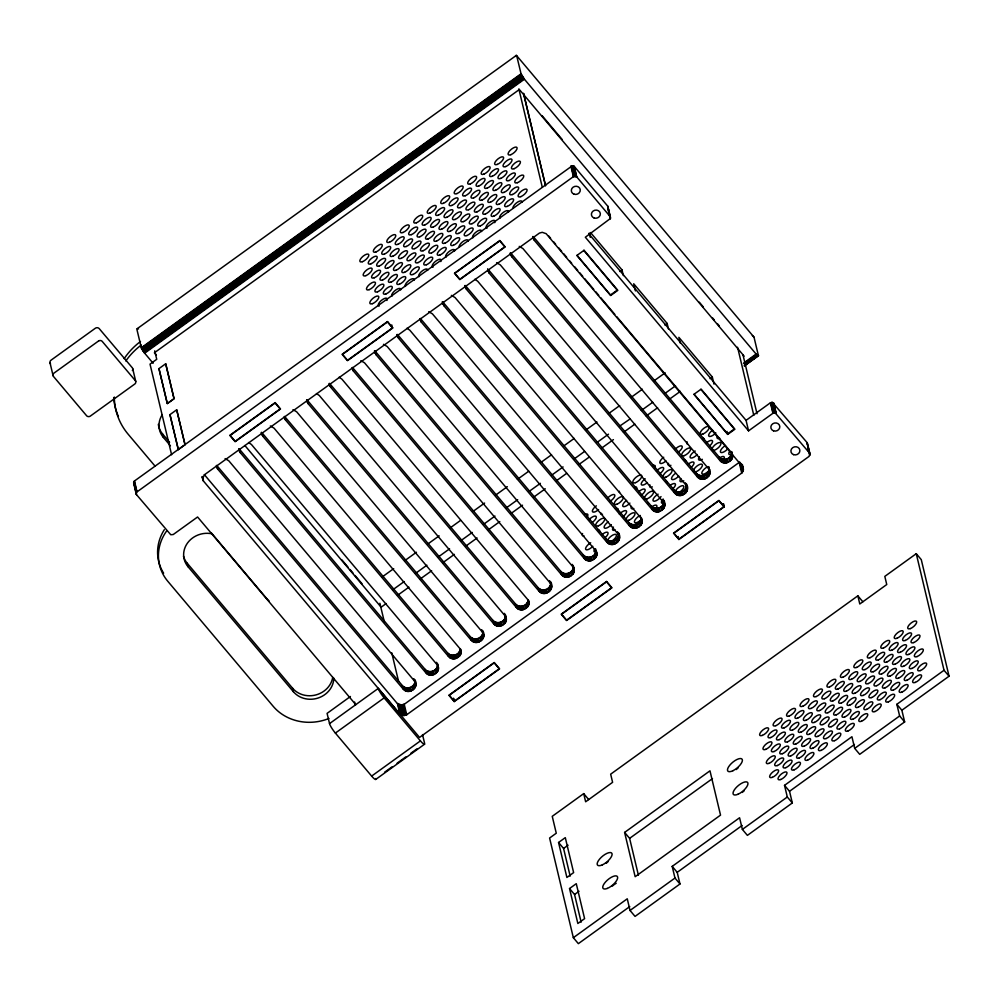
<?xml version="1.0" encoding="UTF-8"?>
<svg xmlns="http://www.w3.org/2000/svg" width="999" height="999" viewBox="0 0 999 999"><rect width="100%" height="100%" fill="white"/><g stroke="black" fill="none" stroke-linecap="round" stroke-linejoin="round"><path stroke-width="1.5" d="M516.658 55.632L521.053 73.801L524.413 79.221L756.118 354.071L758.441 355.794L754.02 337.187L516.408 55.345L137.188 328.708M134.166 484.403L133.641 482.517L134.74 480.794L572.302 165.772L574.512 166.708L607.654 206.069L610.401 218.494L585.339 237.238L748.563 430.844L772.914 413.311L775.386 413.087L809.677 453.221L809.178 456.318L419.555 737.424L378.271 688.411L329.533 723.626A8.442 1.486 54.2 0 0 335.377 733.079L371.64 776.086A8.442 1.486 54.2 0 0 375.836 778.533M217.57 468.893L216.733 465.397L402.372 685.601C406.556 690.921 416.658 686.4 414.785 679.695C419.955 687.137 408.866 695.716 403.209 689.098L217.57 468.893L216.234 465.871M248.589 442.532L251.423 444.468L437.062 664.66C442.569 671.328 430.769 679.195 425.836 672.764L240.197 452.572L239.36 449.075L425 669.268C428.983 674.263 438.424 670.629 437.574 664.185M262.824 436.251L261.988 432.754L447.627 652.946C451.411 657.629 460.177 654.757 460.239 648.701C464.485 655.856 453.259 662.474 448.464 656.443L262.824 436.251L261.438 432.392M285.452 419.917L284.615 416.421L470.254 636.625C474.438 641.945 484.54 637.424 482.654 630.719C487.837 638.174 476.748 646.74 471.091 640.122L285.452 419.917L284.116 416.895M316.471 393.556L319.305 395.492L504.945 615.696C510.452 622.365 498.651 630.232 493.718 623.801L308.079 403.596L307.242 400.099L492.882 620.304C496.853 625.299 506.306 621.653 505.457 615.222M330.706 387.275L329.87 383.778L515.509 603.97C519.293 608.666 528.059 605.781 528.121 599.725C532.367 606.88 521.141 613.498 516.346 607.467L330.706 387.275L329.32 383.416M353.334 370.954L352.497 367.457L538.136 587.649C542.32 592.969 552.41 588.461 550.536 581.755C555.719 589.198 544.63 597.764 538.973 591.146L353.334 370.954L351.985 367.932M383.479 344.343L387.187 346.516L572.827 566.72C578.334 573.389 566.52 581.256 561.588 574.825L375.961 354.62L375.124 351.124L560.764 571.328C564.735 576.323 574.175 572.677 573.326 566.246M610.401 218.494L610.152 216.558L576.773 176.96L573.401 176.648L136.351 492.357L136.476 494.617L170.754 534.74L173.227 534.527L197.577 516.995L355.794 704.67M398.576 338.299L397.752 334.802L583.391 555.007C587.162 559.69 595.941 556.805 596.003 550.749C600.249 557.917 589.023 564.522 584.215 558.503L398.576 338.299L397.202 334.44M421.203 321.978L420.379 318.481L606.018 538.673C610.202 544.005 620.292 539.485 618.418 532.779C623.601 540.222 612.499 548.801 606.843 542.17L421.203 321.978L419.867 318.956M443.831 305.657L443.007 302.16L628.646 522.352C632.417 527.035 641.196 524.163 641.258 518.106C645.504 525.262 634.278 531.88 629.47 525.849L443.831 305.657L442.457 301.798M663.836 500.949L663.673 500.137C668.693 507.517 657.854 516.183 652.097 509.527L466.458 289.323L465.634 285.826L651.273 506.031C655.044 510.714 663.823 507.842 663.885 501.785M489.085 273.002L488.261 269.505L673.888 489.71C678.071 495.029 688.174 490.509 686.301 483.803C691.595 491.346 680.307 499.775 674.725 493.206L489.085 273.002L487.699 269.143M519.243 246.391L522.952 248.576L708.591 468.768C714.085 475.437 702.285 483.304 697.352 476.873L511.713 256.681L510.889 253.184L696.515 473.376C700.299 478.071 709.078 475.187 709.14 469.13M616.82 316.758L731.218 452.447C736.713 459.115 724.912 466.983 719.979 460.551L534.34 240.359L533.503 236.863L719.143 457.055C723.126 462.05 732.567 458.404 731.718 451.973M743.368 470.054L742.719 466.845L546.178 233.704L542.245 232.317L539.435 233.079L204.408 474.787L202.71 478.459L203.421 480.994L399.962 714.135L403.908 715.521L406.718 714.76L741.733 473.051L743.368 470.054L742.307 465.559M807.304 444.98L806.98 442.457L772.539 402.497L770.104 403.009L746.066 420.354L748.563 430.844M515.422 56.419L516.121 55.382M758.441 355.794L744.43 365.859M204.333 474.612L396.99 703.146L401.398 705.032L404.832 703.87L739.722 462.038M153.122 363.261L144.206 352.635L141.296 347.777L521.053 73.801M141.458 348.176L521.216 74.201M141.658 348.626L521.416 74.663M141.92 349.138L521.678 75.162M142.22 349.675L521.99 75.699M142.57 350.249L522.327 76.274M142.944 350.836L522.702 76.873M143.344 351.436L523.114 77.472M143.769 352.035L523.538 78.072M144.206 352.635L523.976 78.659M144.655 353.196L524.413 79.221M183.903 445.566L178.322 449.6L169.955 414.647L176.686 409.79L185.052 444.73M392.457 327.897L347.527 360.314L342.507 354.358L387.45 321.94L392.457 327.897L391.745 324.9M619.755 271.503L622.002 269.88L590.521 232.542M664.909 325.062L667.157 323.451L633.716 283.766L635.401 290.896M382.342 576.835L393.706 568.643M405.07 560.439L416.433 552.247M427.797 544.043L439.16 535.851M450.524 527.647L460.614 520.367M473.239 511.263L484.602 503.059M495.966 494.867L507.33 486.663M517.432 479.383L528.796 471.178M541.421 462.075L551.523 454.795M564.148 445.679L574.25 438.399M585.601 430.194L596.965 422.003M608.329 413.798L619.692 405.606M631.056 397.415L642.419 389.21M653.783 381.019L665.147 372.814M392.807 589.772L404.17 581.58M415.522 573.389L426.873 565.209M438.224 557.017L449.575 548.826M460.926 540.634L472.277 532.442M483.628 524.263L494.98 516.071M506.331 507.879L517.682 499.687M529.033 491.496L540.384 483.316M551.748 475.124L563.099 466.933M574.45 458.741L584.54 451.461M597.152 442.357L608.503 434.178M619.855 425.986L630.144 418.943M641.333 410.489L652.734 402.272M665.384 393.131L675.511 385.826M386.201 603.546L381.143 607.192L244.88 445.529M397.552 595.354L408.916 587.15M420.279 578.958L431.643 570.766M443.007 562.562L454.37 554.37M465.721 546.178L477.085 537.974M488.449 529.782L499.812 521.59M511.176 513.386L522.527 505.194M533.891 496.99L545.254 488.798M556.618 480.606L566.72 473.314M579.333 464.21L589.435 456.93M602.06 447.814L613.423 439.622M623.526 432.342L634.877 424.138M646.241 415.946L657.604 407.754M668.968 399.55L680.331 391.358M710.064 378.633L712.312 377.01L678.87 337.337L680.219 343.032M743.506 363.174L756.118 354.071M745.179 362.712L756.53 354.52M744.305 364.011L756.93 354.907M744.667 364.348L757.292 355.244M744.992 364.61L757.604 355.507M745.279 364.797L757.891 355.694M744.243 365.821L758.516 355.482M350.424 696.503L327.085 713.373L329.533 723.626M727.722 434.403L734.914 429.22L701.123 389.148L693.943 394.33L727.722 434.403L727.01 431.406M335.377 733.079L384.153 697.889L420.417 740.896A8.442 1.486 54.2 0 0 424.6 743.343L422.515 734.602M454.283 701.223L499.213 668.806L494.205 662.861L449.275 695.279L454.283 701.223L453.571 698.226M723.875 506.718L678.945 539.135L673.925 533.191L718.868 500.774L723.875 506.718L723.164 503.721M454.233 701.585L499.612 668.843L494.255 662.499L448.876 695.242L454.233 701.585L453.509 698.588M724.275 506.755L718.918 500.412L673.538 533.154L678.895 539.497L724.275 506.755L723.563 503.758M371.64 776.086L420.417 740.896M384.59 772.227L392.083 766.807M397.09 763.199L405.844 756.88M410.839 753.271L417.095 748.763M375.761 779.42L424.538 744.23M588.711 799.575L583.703 793.618L552.247 816.32L556.268 833.216L549.6 838.036L573.339 937.699L578.359 943.655L629.77 906.568M862.861 601.785L857.854 595.829L610.664 774.175L612.599 782.329L585.639 801.785L583.703 793.618M573.339 937.699L627.26 898.8L630.032 910.464L635.052 916.408L679.982 883.99L674.974 878.046L672.19 866.383L739.585 817.756L742.369 829.42L747.389 835.376L792.319 802.959L787.299 797.002L784.527 785.351L851.922 736.725L854.694 748.376L859.714 754.332L904.644 721.915L901.872 710.252L949.05 676.211L921.278 559.64L916.258 553.696L884.814 576.386L886.75 584.54L859.789 603.995L857.854 595.829M558.553 842.494L565.297 837.637L573.626 872.602L566.895 877.472L558.553 842.494L563.573 848.451L570.167 876.135M563.573 848.451L568.069 845.204M624.612 832.417L709.977 770.816L720.529 815.122L635.164 876.71L624.612 832.417L629.62 838.361L638.423 875.274M629.62 838.361L712.487 778.583M569.53 888.548L576.273 883.678L584.602 918.655L577.859 923.513L569.53 888.548L574.55 894.492L581.143 922.177M574.55 894.492L579.033 891.258M904.644 721.915L899.637 715.958L896.852 704.307L944.03 670.267L916.258 553.696M679.982 883.99L677.21 872.339L742.107 825.511M792.319 802.959L789.535 791.295L854.445 744.467M630.032 910.464L674.974 878.046M742.369 829.42L787.299 797.002M854.694 748.376L899.637 715.958M496.615 262.712L500.324 264.897L685.963 485.102L687.349 488.948M451.361 295.367L455.069 297.552L640.709 517.744L642.095 521.603M428.733 311.688L432.442 313.873L618.081 534.065L619.417 537.087M360.851 360.664L364.56 362.849L550.199 583.041L551.535 586.063M292.982 409.64L296.678 411.813L482.317 632.017L483.653 635.039M270.354 425.961L274.051 428.146L459.69 648.339L461.076 652.197M225.1 458.603L228.796 460.789L414.435 680.993L415.784 684.015M474.85 279.283L477.697 281.219L664.51 503.633M406.968 328.259L409.815 330.194L595.454 550.399L596.84 554.245M339.098 377.235L341.933 379.17L527.572 599.363L528.958 603.221M752.347 335.589L754.02 337.187M699.288 302.173L703.296 306.93M712.337 317.645L714.335 320.03M717.344 323.601L719.355 325.986M744.143 356.168L519.355 89.523L154.395 352.772L156.406 355.157M588.848 233.866L746.066 420.354M944.03 670.267L949.05 676.211M583.791 250.474L617.232 290.147L610.489 295.017L577.047 255.344M700.848 389.335L734.302 429.021L727.559 433.878L694.118 394.205M548.588 235.826L550.586 238.199M553.608 241.77L555.606 244.156M558.616 247.727L561.625 251.298M563.636 253.671L566.645 257.243M569.655 260.814L571.665 263.199M574.675 266.77L577.684 270.342M579.695 272.715L582.704 276.286M584.715 278.671L593.743 289.385M595.754 291.758L598.763 295.329M600.761 297.714L614.81 314.373M896.852 704.307L901.872 710.252M784.527 785.351L789.535 791.295M672.19 866.383L677.21 872.339M341.97 559.964L347.989 567.107M350 569.492L353.009 573.051M355.02 575.436L362.038 583.766M158.317 424.325A22.515 20.367 -13.4 0 0 162.587 433.991L169.593 442.295M162.587 433.991L163.424 437.487L170.429 445.791M155.182 466.283L128.159 434.228A70.367 63.661 -13.4 0 1 114.311 397.053M211.239 532.767L265.284 596.89A70.367 63.674 -13.4 0 0 269.143 601.048M183.479 556.193A22.515 20.367 -13.4 0 0 187.225 563.249L292.595 688.236L293.419 691.733A22.515 20.367 -13.4 0 0 318.294 697.964A22.515 20.367 -13.4 0 0 333.803 678.134M187.225 563.249L188.062 566.745L293.419 691.733M542.107 115.684L562.175 139.485M532.954 236.501L534.34 240.359M510.377 253.659L511.713 256.681M465.072 285.477L466.458 289.323M374.575 350.774L375.961 354.62M306.693 399.737L308.079 403.596M239.31 451.148L238.749 448.813L240.197 452.572M708.928 467.482L708.641 466.695L709.977 472.627M378.271 688.411L378.446 688.948A8.442 1.486 54.2 0 0 384.153 697.889M141.296 347.777L137.088 330.182A14.073 2.485 54.2 0 1 138.549 328.971M807.329 443.019L810.014 454.158M807.167 442.732L810.002 454.82M807.779 446.166L809.927 455.157M807.654 446.478L809.09 452.485M807.841 448.289L808.915 452.784M773.788 403.134L776.285 413.623M773.513 402.922L776.023 413.411M773.214 402.734L775.711 413.236M772.889 402.597L775.386 413.087M772.539 402.497L775.049 412.999M772.19 402.447L774.687 412.937M771.827 402.435L774.325 412.924M771.453 402.472L773.95 412.962M771.091 402.547L773.601 413.037M770.741 402.659L773.251 413.149M770.416 402.822L772.914 413.311M742.956 354.707L757.017 413.748M737.574 347.24L753.808 415.372M742.319 464.435L743.431 469.38M741.795 464.722L743.219 470.716M741.196 463.861L742.981 471.353M740.496 462.974L742.644 471.965M740.084 463.536L742.22 472.539M739.235 462.562L741.733 473.051M731.555 451.536L732.554 455.469M731.768 452.809L732.604 456.306M731.693 453.646L732.529 457.142M731.505 454.47L732.329 457.967M731.193 455.269L732.03 458.766M712.312 377.01L714.01 384.128M730.781 456.031L731.605 459.528M730.257 456.743L731.093 460.239M728.945 457.967L729.782 461.463M727.347 458.841L728.184 462.337M726.473 459.14L727.309 462.637M725.574 459.328L726.41 462.824M724.662 459.403L725.499 462.899M723.751 459.378L724.587 462.874M722.851 459.24L723.688 462.737M721.99 458.991L722.826 462.487M721.178 458.641L722.002 462.137M720.416 458.204L721.253 461.7M719.143 457.055L719.979 460.551M709.065 469.967L709.902 473.464M708.878 470.791L709.702 474.288M708.566 471.603L709.402 475.099M708.154 472.365L708.978 475.861M707.629 473.064L708.466 476.573M706.318 474.288L707.155 477.784M704.72 475.162L705.556 478.658M703.845 475.462L704.682 478.958M667.157 323.451L668.518 329.146M702.946 475.649L703.783 479.145M702.035 475.724L702.871 479.233M701.123 475.699L701.96 479.195M700.224 475.561L701.061 479.058M699.362 475.312L700.199 478.808M698.551 474.975L699.387 478.471M697.789 474.525L698.626 478.022M696.515 473.376L697.352 476.873M686.438 486.288L687.275 489.797M685.401 482.767L685.963 485.102M686.251 487.125L687.075 490.621M685.938 487.924L686.775 491.421M685.526 488.686L686.35 492.182M685.002 489.398L685.838 492.894M683.691 490.609L684.527 494.105M682.092 491.496L682.929 494.992M681.218 491.783L682.055 495.279M680.319 491.97L681.156 495.467M679.407 492.057L680.244 495.554M678.496 492.02L679.332 495.516M677.597 491.883L678.433 495.379M676.735 491.645L677.572 495.142M675.923 491.296L676.76 494.792M607.817 206.356L610.489 217.495M607.654 206.069L610.476 218.157M675.162 490.846L675.998 494.343M607.779 208.316L610.277 218.818M622.002 269.88L623.364 275.587M673.888 489.71L674.725 493.206M678.171 536.5L678.895 539.497M663.673 500.511L664.722 505.282M663.811 502.622L664.647 506.118M663.623 503.446L664.447 506.943M663.311 504.245L664.148 507.742M662.899 505.007L663.723 508.503M662.374 505.719L663.211 509.215M661.063 506.93L661.9 510.439M659.465 507.817L660.302 511.313M658.603 508.104L659.427 511.6M657.692 508.304L658.528 511.8M656.78 508.379L657.617 511.875M655.868 508.354L656.705 511.85M574.275 166.471L576.773 176.96M574 166.259L576.498 176.748M573.701 166.071L576.198 176.573M573.376 165.934L575.874 176.423M654.969 508.216L655.806 511.713M589.235 233.054L590.247 237.337M573.026 165.834L575.524 176.336M572.664 165.784L575.162 176.274M654.108 507.967L654.944 511.463M572.302 165.772L574.8 176.261M571.94 165.809L574.437 176.299M653.296 507.617L654.133 511.113M571.578 165.884L574.075 176.373M652.547 507.18L653.371 510.676M571.228 165.996L573.726 176.486M570.891 166.159L573.401 176.648M651.273 506.031L652.097 509.527M641.321 517.619L641.882 519.955M640.147 515.409L640.709 517.744M641.183 518.943L642.02 522.44M640.996 519.767L641.833 523.264M640.684 520.566L641.52 524.063M640.272 521.328L641.108 524.825M639.747 522.04L640.584 525.536M638.436 523.264L639.273 526.76M636.838 524.138L637.674 527.634M635.976 524.438L636.8 527.934M635.064 524.625L635.901 528.121M634.153 524.7L634.989 528.196M633.241 524.675L634.078 528.171M632.342 524.537L633.179 528.034M631.48 524.288L632.317 527.784M630.669 523.938L631.505 527.435M629.919 523.501L630.744 526.997M628.646 522.352L629.47 525.849M518.843 88.886L542.295 187.288M618.418 533.166L619.467 537.924M618.556 535.264L619.392 538.761M617.519 531.743L618.081 534.065M618.369 536.088L619.205 539.585M618.056 536.9L618.893 540.397M617.644 537.662L618.481 541.158M617.12 538.361L617.956 541.87M615.809 539.585L616.645 543.081M614.21 540.459L615.047 543.956M613.349 540.759L614.173 544.255M612.449 540.946L613.274 544.443M611.525 541.021L612.362 544.517M610.614 540.996L611.45 544.492M609.715 540.859L610.551 544.355M608.853 540.609L609.69 544.105M608.041 540.272L608.878 543.768M607.292 539.822L608.116 543.319M606.018 538.673L606.843 542.17M532.892 236.601L533.454 238.936M596.241 551.086L596.79 553.421M595.928 551.585L596.765 555.082M595.741 552.422L596.578 555.919M595.429 553.221L596.266 556.718M595.017 553.983L595.854 557.479M594.492 554.695L595.329 558.191M593.181 555.906L594.018 559.403M591.583 556.793L592.419 560.289M590.721 557.08L591.545 560.576M589.822 557.267L590.646 560.764M588.898 557.355L589.735 560.851M587.986 557.317L588.823 560.814M587.087 557.18L587.924 560.676M586.226 556.942L587.062 560.439M585.414 556.593L586.251 560.089M584.665 556.143L585.489 559.64M583.391 555.007L584.215 558.503M510.264 252.922L510.826 255.257M573.164 565.434L574.163 569.742M573.164 565.809L574.213 570.579M573.301 567.919L574.138 571.416M572.277 564.385L572.827 566.72M573.114 568.743L573.95 572.24M572.802 569.542L573.638 573.039M572.39 570.304L573.226 573.801M571.865 571.016L572.702 574.512M570.554 572.227L571.391 575.736M568.968 573.114L569.792 576.61M568.094 573.401L568.918 576.898M567.195 573.601L568.019 577.097M566.271 573.676L567.107 577.172M565.359 573.651L566.196 577.147M564.472 573.513L565.297 577.01M563.598 573.264L564.435 576.76M562.787 572.914L563.623 576.411M562.037 572.477L562.862 575.973M560.764 571.328L561.588 574.825M487.637 269.255L488.199 271.578M550.749 583.404L551.585 586.9M550.674 584.24L551.51 587.737M549.65 580.706L550.199 583.041M550.486 585.064L551.323 588.561M550.174 585.864L551.011 589.36M549.762 586.625L550.599 590.122M549.238 587.337L550.074 590.834M547.927 588.561L548.763 592.057M546.341 589.435L547.165 592.931M545.466 589.735L546.303 593.231M544.567 589.922L545.392 593.418M543.643 589.997L544.48 593.493M542.732 589.972L543.568 593.468M541.845 589.835L542.669 593.331M540.971 589.585L541.808 593.081M540.159 589.235L540.996 592.732M539.41 588.798L540.247 592.295M538.136 587.649L538.973 591.146M465.022 285.577L465.571 287.912M528.359 600.062L528.908 602.385M528.046 600.561L528.883 604.058M527.859 601.386L528.696 604.882M527.547 602.197L528.384 605.694M527.135 602.959L527.971 606.455M526.61 603.658L527.447 607.155M525.299 604.882L526.136 608.379M523.713 605.756L524.537 609.253M522.839 606.056L523.676 609.552M521.94 606.243L522.764 609.74M521.016 606.318L521.853 609.815M520.104 606.293L520.941 609.79M519.218 606.156L520.042 609.652M518.356 605.906L519.18 609.402M517.532 605.569L518.369 609.065M516.783 605.119L517.619 608.616M515.509 603.97L516.346 607.467M442.395 301.898L442.944 304.233M505.282 614.397L506.281 618.718M505.494 616.046L506.331 619.542M505.419 616.883L506.256 620.379M504.395 613.361L504.945 615.696M505.232 617.719L506.068 621.216M504.932 618.518L505.756 622.015M504.507 619.28L505.344 622.777M503.996 619.992L504.82 623.488M502.684 621.203L503.508 624.7M501.086 622.09L501.91 625.586M500.212 622.377L501.048 625.874M499.313 622.564L500.137 626.061M498.401 622.652L499.225 626.148M497.477 622.614L498.314 626.111M496.59 622.477L497.415 625.973M495.729 622.24L496.553 625.736M494.905 621.89L495.741 625.386M494.155 621.44L494.992 624.937M492.882 620.304L493.718 623.801M482.867 632.379L483.703 635.876M482.804 633.216L483.628 636.713M481.768 629.682L482.317 632.017M482.604 634.04L483.441 637.537M482.305 634.84L483.129 638.336M481.88 635.601L482.717 639.098M481.368 636.313L482.192 639.81M480.057 637.524L480.881 641.033M478.459 638.411L479.283 641.907M477.584 638.698L478.421 642.195M476.685 638.885L477.522 642.394M475.774 638.973L476.598 642.469M474.85 638.948L475.686 642.444M473.963 638.811L474.787 642.307M473.101 638.561L473.926 642.057M472.277 638.211L473.114 641.708M471.528 637.774L472.365 641.271M470.254 636.625L471.091 640.122M397.14 334.553L397.689 336.875M460.477 649.025L461.026 651.36M460.177 649.537L461.001 653.034M459.977 650.361L460.814 653.858M459.677 651.161L460.502 654.657M459.253 651.922L460.089 655.419M458.741 652.634L459.565 656.131M457.43 653.858L458.254 657.354M455.831 654.732L456.668 658.229M454.957 655.032L455.794 658.528M454.058 655.219L454.895 658.716M453.146 655.294L453.971 658.791M452.235 655.269L453.059 658.766M451.336 655.132L452.172 658.628M450.474 654.882L451.298 658.378M449.65 654.532L450.487 658.029M448.901 654.095L449.737 657.592M447.627 652.946L448.464 656.443M374.513 350.874L375.062 353.209M437.412 663.373L438.411 667.682M437.624 665.022L438.449 668.518M437.55 665.858L438.374 669.355M436.513 662.337L437.062 664.66M437.35 666.683L438.186 670.179M437.05 667.482L437.874 670.991M436.625 668.256L437.462 671.753M436.113 668.955L436.938 672.452M434.802 670.179L435.626 673.676M433.204 671.053L434.041 674.55M432.33 671.353L433.166 674.849M431.431 671.54L432.267 675.037M430.519 671.615L431.343 675.112M429.607 671.59L430.432 675.087M428.708 671.453L429.545 674.949M427.847 671.203L428.671 674.7M427.023 670.866L427.859 674.362M426.273 670.416L427.11 673.913M425 669.268L425.836 672.764M414.997 681.343L415.821 684.839M414.922 682.18L415.746 685.676M413.886 678.658L414.435 680.993M414.722 683.016L415.559 686.513M414.423 683.816L415.247 687.312M413.998 684.577L414.835 688.074M413.486 685.289L414.31 688.786M412.175 686.5L412.999 689.997M410.577 687.387L411.413 690.883M409.702 687.674L410.539 691.171M408.803 687.861L409.64 691.358M407.892 687.949L408.716 691.445M406.98 687.911L407.804 691.408M406.081 687.774L406.918 691.271M405.219 687.537L406.056 691.033M404.408 687.187L405.232 690.684M403.646 686.738L404.483 690.234M402.372 685.601L403.209 689.098M329.258 383.516L329.807 385.851M391.745 652.759L398.551 681.318M404.22 704.258L406.718 714.76M379.882 603.259L384.415 622.19M403.559 704.582L406.056 715.072M402.859 704.807L405.357 715.309M402.135 704.969L404.632 715.459M401.398 705.032L403.908 715.521M400.674 705.007L403.171 715.496M399.962 704.894L402.46 715.384M399.263 704.695L401.76 715.184M398.613 704.42L401.111 714.909M398.014 704.07L400.512 714.56M397.465 703.633L399.962 714.135M306.631 399.85L307.18 402.172M354.633 702.047L355.332 704.982M261.376 432.492L261.925 434.827M202.347 476.498L203.421 480.994M202.397 477.41L203.109 480.407M202.16 476.773L202.884 479.77M165.672 363.773L174.038 398.713L167.295 403.584L158.928 368.643L165.722 363.736L174.051 398.713L167.308 403.571L158.978 368.606M176.686 409.79L185.027 444.755M169.955 414.647L178.322 449.6M154.72 350.849L156.731 359.29L150.025 364.136L171.603 454.745M132.68 368.569L135.739 381.393M134.465 481.019L136.963 491.508M134.216 481.281L136.726 491.77M134.016 481.568L136.513 492.057M133.841 481.868L136.351 492.357M133.729 482.192L136.476 494.617M133.616 482.854L136.314 494.318M50.037 362.874L53.084 375.699M595.791 549.1L595.953 549.925M50.499 363.761A2.81 2.547 -13.4 0 1 51.074 360.152L95.305 328.271A2.822 2.547 -13.4 0 1 99.226 328.634L132.218 367.682A2.81 2.547 -13.4 0 1 132.368 370.517M328.971 718.468A47.852 43.294 -13.4 0 1 273.202 706.318L167.844 581.343A47.852 43.294 -13.4 0 1 166.833 530.706M188.062 566.745A22.515 20.367 -13.4 0 1 187.587 542.919A22.515 20.367 -13.4 0 1 212.15 533.841M332.729 677.322A22.515 20.367 -13.4 0 1 316.046 694.892A22.515 20.367 -13.4 0 1 292.595 688.236M163.624 573.201A47.852 43.294 -13.4 0 1 164.323 529.67M585.177 514.26A5.632 2.185 -40.1 0 1 586.975 517.257M589.085 519.63A5.632 2.185 -40.1 0 1 596.016 516.296A5.632 2.185 -40.1 0 1 592.37 522.365M598.588 509.59A5.632 2.185 -40.1 0 1 592.507 511.688A5.632 2.185 -40.1 0 1 596.328 505.844M602.509 514.248A5.632 2.185 -40.1 0 1 600.811 512.837M607.642 498.051A5.632 2.185 -40.1 0 1 614.747 494.93A5.632 2.185 -40.1 0 1 609.74 501.535M619.655 492.457A5.632 2.185 -40.1 0 1 619.368 491.246M635.039 486.913A5.632 2.185 -40.1 0 1 636.425 489.21M647.427 482.542A5.632 2.185 -40.1 0 1 641.346 484.652A5.632 2.185 -40.1 0 1 645.179 478.796M656.48 471.004A5.632 2.185 -40.1 0 1 663.411 467.669A5.632 2.185 -40.1 0 1 659.765 473.738M652.572 465.634A5.632 2.185 -40.1 0 1 654.969 467.632M665.983 460.964A5.632 2.185 -40.1 0 1 659.902 463.061A5.632 2.185 -40.1 0 1 663.736 457.217M670.928 465.322A5.632 2.185 -40.1 0 1 668.518 463.324M675.037 449.425A5.632 2.185 -40.1 0 1 681.967 446.091A5.632 2.185 -40.1 0 1 678.321 452.16M702.434 438.286A5.632 2.185 -40.1 0 1 704.133 439.697M687.637 444.068A5.632 2.185 -40.1 0 1 687.075 441.745M715.858 432.904A5.632 2.185 -40.1 0 1 708.94 436.238A5.632 2.185 -40.1 0 1 712.574 430.169M719.767 438.274A5.632 2.185 -40.1 0 1 717.369 436.276M712.262 450.224A5.632 2.185 -40.1 0 1 716.695 443.631A5.632 2.185 -40.1 0 1 720.466 445.179A5.632 2.185 -40.1 0 1 712.849 450.462M706.355 442.944A5.632 2.185 -40.1 0 1 712.25 440.621A5.632 2.185 -40.1 0 1 709.752 445.779M702.359 459.315A5.632 2.185 -40.1 0 1 699.412 456.868M697.302 454.483A5.632 2.185 -40.1 0 1 690.197 457.604A5.632 2.185 -40.1 0 1 695.204 450.999M687.799 464.535A5.632 2.185 -40.1 0 1 693.706 462.212A5.632 2.185 -40.1 0 1 691.208 467.357M683.878 459.877A5.632 2.185 -40.1 0 1 685.576 461.288M678.758 476.073A5.632 2.185 -40.1 0 1 671.827 479.408A5.632 2.185 -40.1 0 1 675.474 473.339M666.158 481.418A5.632 2.185 -40.1 0 1 667.032 482.867M652.372 486.9A5.632 2.185 -40.1 0 1 649.974 484.902M638.96 491.57A5.632 2.185 -40.1 0 1 645.042 489.473A5.632 2.185 -40.1 0 1 641.208 495.317M633.816 508.479A5.632 2.185 -40.1 0 1 631.418 506.481M629.907 503.109A5.632 2.185 -40.1 0 1 622.989 506.443A5.632 2.185 -40.1 0 1 626.623 500.387M619.38 514.173A5.632 2.185 -40.1 0 1 626.298 510.839A5.632 2.185 -40.1 0 1 622.664 516.895M615.459 508.803A5.632 2.185 -40.1 0 1 617.869 510.801M611.351 524.687A5.632 2.185 -40.1 0 1 604.432 528.034A5.632 2.185 -40.1 0 1 608.066 521.965M597.926 530.082A5.632 2.185 -40.1 0 1 599.313 532.38M583.953 535.826A5.632 2.185 -40.1 0 1 582.567 533.528M731.505 454.395A5.632 2.185 -40.1 0 1 729.707 451.398M727.597 449.026A5.632 2.185 -40.1 0 1 720.491 452.147A5.632 2.185 -40.1 0 1 725.499 445.529M719.243 458.154A5.632 2.185 -40.1 0 1 723.738 456.593A5.632 2.185 -40.1 0 1 723.363 459.84M709.889 469.567A5.632 2.185 -40.1 0 1 703.858 474.075A5.632 2.185 -40.1 0 1 702.322 471.528A5.632 2.185 -40.1 0 1 708.079 466.57M693.418 471.316A5.632 2.185 -40.1 0 1 698.538 464.985A5.632 2.185 -40.1 0 1 702.085 466.433A5.632 2.185 -40.1 0 1 695.129 472.015M694.293 472.052A5.632 2.185 -40.1 0 1 693.718 471.815M683.803 480.894A5.632 2.185 -40.1 0 1 680.856 478.446M674.874 492.182A5.632 2.185 -40.1 0 1 679.982 486.563A5.632 2.185 -40.1 0 1 683.84 487.125A5.632 2.185 -40.1 0 1 678.733 492.744M670.391 485.189A5.632 2.185 -40.1 0 1 675.336 484.003A5.632 2.185 -40.1 0 1 672.652 488.936M664.11 503.021A5.632 2.185 -40.1 0 1 663.149 498.988M661.038 496.603A5.632 2.185 -40.1 0 1 653.271 500.986A5.632 2.185 -40.1 0 1 658.091 494.155M651.847 506.78A5.632 2.185 -40.1 0 1 656.593 505.369A5.632 2.185 -40.1 0 1 655.119 509.502M647.602 503.009A5.632 2.185 -40.1 0 1 648.488 503.733M641.645 519.23A5.632 2.185 -40.1 0 1 634.54 522.352A5.632 2.185 -40.1 0 1 639.547 515.746M615.272 530.069A5.632 2.185 -40.1 0 1 613.461 527.072M607.479 540.809A5.632 2.185 -40.1 0 1 612.974 534.989A5.632 2.185 -40.1 0 1 616.271 536.326A5.632 2.185 -40.1 0 1 610.189 541.92M601.848 534.74A5.632 2.185 -40.1 0 1 607.754 532.417A5.632 2.185 -40.1 0 1 605.257 537.562M595.691 551.947A5.632 2.185 -40.1 0 1 594.904 548.651M592.794 546.278A5.632 2.185 -40.1 0 1 585.689 549.4A5.632 2.185 -40.1 0 1 590.696 542.782M163.424 437.487A22.515 20.367 -13.4 0 1 162.163 414.822M118.419 416.508A70.367 63.661 -13.4 0 1 113.661 397.739M124.163 358.678A70.367 63.661 -13.4 0 1 140.472 341.508M125.824 360.964A70.367 63.661 -13.4 0 1 141.296 345.005M742.269 792.444A9.291 3.596 -40.1 0 1 744.13 790.871M612.375 886.076A9.291 3.596 -40.1 0 1 616.208 883.291M606.268 863.273A9.291 3.596 -40.1 0 1 608.104 861.687M736.3 769.53A9.291 3.596 -40.1 0 1 738.111 767.919M513.024 208.117A5.632 2.185 -40.1 0 1 517.557 202.135A5.632 2.185 -40.1 0 1 522.002 202.347M499.85 218.331A5.632 2.185 -40.1 0 1 503.484 212.263A5.632 2.185 -40.1 0 1 508.528 212.075M495.042 221.79A5.632 2.185 -40.1 0 1 494.73 222.677M486.95 228.296A5.632 2.185 -40.1 0 1 488.861 222.914A5.632 2.185 -40.1 0 1 495.054 221.079M472.889 237.787A5.632 2.185 -40.1 0 1 476.523 231.718A5.632 2.185 -40.1 0 1 481.568 231.518M459.115 247.015A5.632 2.185 -40.1 0 1 463.636 241.034A5.632 2.185 -40.1 0 1 468.081 241.246M445.929 257.23A5.632 2.185 -40.1 0 1 449.562 251.161A5.632 2.185 -40.1 0 1 454.607 250.974M441.133 260.702A5.632 2.185 -40.1 0 1 440.809 261.576M433.029 267.195A5.632 2.185 -40.1 0 1 434.94 261.813A5.632 2.185 -40.1 0 1 441.133 259.977M418.968 276.686A5.632 2.185 -40.1 0 1 422.614 270.617A5.632 2.185 -40.1 0 1 427.647 270.417M405.482 286.413A5.632 2.185 -40.1 0 1 409.128 280.344A5.632 2.185 -40.1 0 1 414.173 280.145M392.008 296.129A5.632 2.185 -40.1 0 1 395.654 290.072A5.632 2.185 -40.1 0 1 400.686 289.872M387.212 299.6A5.632 2.185 -40.1 0 1 386.888 300.487M379.108 306.094A5.632 2.185 -40.1 0 1 381.031 300.711A5.632 2.185 -40.1 0 1 387.212 298.876M98.676 340.896L53.859 373.201A2.81 2.547 -13.4 0 0 53.359 376.311L86.763 415.921A2.81 2.547 -13.4 0 0 90.135 416.233L134.977 383.878A2.81 2.547 -13.4 0 0 135.464 380.781L102.048 341.208A2.822 2.547 -13.4 0 0 98.676 340.896M275.175 402.622L229.795 435.364L235.14 441.708L280.519 408.966L275.175 402.622M387.5 321.578L342.12 354.32L347.477 360.664L392.857 327.934L387.5 321.578M499.837 240.534L454.458 273.276L459.802 279.633L505.182 246.89L499.837 240.534M275.112 402.984L230.182 435.402L235.202 441.346L280.132 408.941L275.112 402.984M499.775 240.896L454.845 273.314L459.865 279.27L504.795 246.853L499.775 240.896M584.053 250.287L576.873 255.469L610.651 295.542L617.844 290.347L584.053 250.287M606.593 581.455L561.213 614.198L566.558 620.541L611.937 587.799L606.593 581.455M606.53 581.818L561.6 614.235L566.62 620.179L611.55 587.762L606.53 581.818M545.541 185.639L523.538 93.294L545.504 185.664M574.038 194.181A4.508 4.071 -13.4 0 0 580.257 189.698A4.508 4.071 -13.4 0 0 573.126 187.175A4.508 4.071 -13.4 0 0 574.038 194.181M594.105 217.994A4.508 4.071 -13.4 0 0 600.324 213.499A4.508 4.071 -13.4 0 0 593.206 210.989A4.508 4.071 -13.4 0 0 594.105 217.994M773.551 430.844A4.508 4.071 -13.4 0 0 779.782 426.361A4.508 4.071 -13.4 0 0 772.652 423.838A4.508 4.071 -13.4 0 0 773.551 430.844M793.618 454.657A4.508 4.071 -13.4 0 0 799.849 450.162A4.508 4.071 -13.4 0 0 792.719 447.652A4.508 4.071 -13.4 0 0 793.618 454.657M617.007 504.22A5.632 2.185 -40.1 0 0 623.264 497.34A5.632 2.185 -40.1 0 0 616.046 500.187A5.632 2.185 -40.1 0 0 617.007 504.22M635.564 482.642A5.632 2.185 -40.1 0 0 641.82 475.761A5.632 2.185 -40.1 0 0 634.602 478.596A5.632 2.185 -40.1 0 0 635.564 482.642M684.402 455.594A5.632 2.185 -40.1 0 0 690.659 448.713A5.632 2.185 -40.1 0 0 683.441 451.56A5.632 2.185 -40.1 0 0 684.402 455.594M702.959 434.016A5.632 2.185 -40.1 0 0 709.215 427.135A5.632 2.185 -40.1 0 0 701.997 429.97A5.632 2.185 -40.1 0 0 702.959 434.016M665.858 477.172A5.632 2.185 -40.1 0 0 672.115 470.292A5.632 2.185 -40.1 0 0 664.884 473.139A5.632 2.185 -40.1 0 0 665.858 477.172M647.302 498.763A5.632 2.185 -40.1 0 0 653.558 491.883A5.632 2.185 -40.1 0 0 646.341 494.717A5.632 2.185 -40.1 0 0 647.302 498.763M598.451 525.799A5.632 2.185 -40.1 0 0 604.707 518.918A5.632 2.185 -40.1 0 0 597.489 521.765A5.632 2.185 -40.1 0 0 598.451 525.799M628.746 520.342A5.632 2.185 -40.1 0 0 635.002 513.461A5.632 2.185 -40.1 0 0 627.784 516.308A5.632 2.185 -40.1 0 0 628.746 520.342M738.036 794.242A9.291 3.596 -40.1 0 0 747.839 782.829A9.291 3.596 -40.1 0 0 735.626 788.186A9.291 3.596 -40.1 0 0 738.036 794.242M607.305 888.423A9.291 3.596 -40.1 0 0 617.607 877.06A9.291 3.596 -40.1 0 0 605.669 881.805A9.291 3.596 -40.1 0 0 607.305 888.423M602.322 864.872A9.291 3.596 -40.1 0 0 611.95 853.458A9.291 3.596 -40.1 0 0 599.65 859.015A9.291 3.596 -40.1 0 0 602.322 864.872M732.929 770.716A9.291 3.596 -40.1 0 0 742.182 759.315A9.291 3.596 -40.1 0 0 729.72 765.284A9.291 3.596 -40.1 0 0 732.929 770.716M910.414 628.583A5.632 2.185 -40.1 0 0 916.67 621.703A5.632 2.185 -40.1 0 0 909.452 624.55A5.632 2.185 -40.1 0 0 910.414 628.583M896.952 638.299A5.632 2.185 -40.1 0 0 903.208 631.418A5.632 2.185 -40.1 0 0 895.991 634.253A5.632 2.185 -40.1 0 0 896.952 638.299M883.491 648.001A5.632 2.185 -40.1 0 0 889.747 641.121A5.632 2.185 -40.1 0 0 882.529 643.968A5.632 2.185 -40.1 0 0 883.491 648.001M870.029 657.717A5.632 2.185 -40.1 0 0 876.285 650.836A5.632 2.185 -40.1 0 0 869.068 653.683A5.632 2.185 -40.1 0 0 870.029 657.717M856.568 667.432A5.632 2.185 -40.1 0 0 862.824 660.539A5.632 2.185 -40.1 0 0 855.606 663.386A5.632 2.185 -40.1 0 0 856.568 667.432M843.106 677.135A5.632 2.185 -40.1 0 0 849.375 670.254A5.632 2.185 -40.1 0 0 842.145 673.101A5.632 2.185 -40.1 0 0 843.106 677.135M829.657 686.85A5.632 2.185 -40.1 0 0 835.913 679.969A5.632 2.185 -40.1 0 0 828.695 682.804A5.632 2.185 -40.1 0 0 829.657 686.85M816.195 696.553A5.632 2.185 -40.1 0 0 822.452 689.672A5.632 2.185 -40.1 0 0 815.234 692.519A5.632 2.185 -40.1 0 0 816.195 696.553M903.62 666.271A5.632 2.185 -40.1 0 0 909.877 659.39A5.632 2.185 -40.1 0 0 902.646 662.237A5.632 2.185 -40.1 0 0 903.62 666.271M836.313 714.822A5.632 2.185 -40.1 0 0 842.582 707.941A5.632 2.185 -40.1 0 0 835.351 710.789A5.632 2.185 -40.1 0 0 836.313 714.822M849.774 705.119A5.632 2.185 -40.1 0 0 856.031 698.239A5.632 2.185 -40.1 0 0 848.813 701.073A5.632 2.185 -40.1 0 0 849.774 705.119M789.272 715.983A5.632 2.185 -40.1 0 0 795.529 709.103A5.632 2.185 -40.1 0 0 788.311 711.937A5.632 2.185 -40.1 0 0 789.272 715.983M908.665 654.432A5.632 2.185 -40.1 0 0 914.922 647.552A5.632 2.185 -40.1 0 0 907.704 650.386A5.632 2.185 -40.1 0 0 908.665 654.432M854.832 693.269A5.632 2.185 -40.1 0 0 861.088 686.388A5.632 2.185 -40.1 0 0 853.87 689.235A5.632 2.185 -40.1 0 0 854.832 693.269M846.44 691.121A5.632 2.185 -40.1 0 0 852.709 684.24A5.632 2.185 -40.1 0 0 845.479 687.087A5.632 2.185 -40.1 0 0 846.44 691.121M917.07 656.568A5.632 2.185 -40.1 0 0 923.338 649.687A5.632 2.185 -40.1 0 0 916.108 652.522A5.632 2.185 -40.1 0 0 917.07 656.568M770.741 737.549A5.632 2.185 -40.1 0 0 776.997 730.669A5.632 2.185 -40.1 0 0 769.779 733.503A5.632 2.185 -40.1 0 0 770.741 737.549M775.811 725.686A5.632 2.185 -40.1 0 0 782.08 718.805A5.632 2.185 -40.1 0 0 774.849 721.653A5.632 2.185 -40.1 0 0 775.811 725.686M762.362 735.401A5.632 2.185 -40.1 0 0 768.618 728.521A5.632 2.185 -40.1 0 0 761.4 731.355A5.632 2.185 -40.1 0 0 762.362 735.401M784.203 727.834A5.632 2.185 -40.1 0 0 790.459 720.953A5.632 2.185 -40.1 0 0 783.241 723.8A5.632 2.185 -40.1 0 0 784.203 727.834M797.664 718.119A5.632 2.185 -40.1 0 0 803.92 711.238A5.632 2.185 -40.1 0 0 796.702 714.085A5.632 2.185 -40.1 0 0 797.664 718.119M811.126 708.416A5.632 2.185 -40.1 0 0 817.382 701.535A5.632 2.185 -40.1 0 0 810.152 704.382A5.632 2.185 -40.1 0 0 811.126 708.416M824.575 698.701A5.632 2.185 -40.1 0 0 830.843 691.82A5.632 2.185 -40.1 0 0 823.613 694.667A5.632 2.185 -40.1 0 0 824.575 698.701M881.755 673.85A5.632 2.185 -40.1 0 0 888.011 666.97A5.632 2.185 -40.1 0 0 880.781 669.817A5.632 2.185 -40.1 0 0 881.755 673.85M895.204 664.135A5.632 2.185 -40.1 0 0 901.473 657.255A5.632 2.185 -40.1 0 0 894.242 660.102A5.632 2.185 -40.1 0 0 895.204 664.135M868.293 683.566A5.632 2.185 -40.1 0 0 874.55 676.685A5.632 2.185 -40.1 0 0 867.332 679.52A5.632 2.185 -40.1 0 0 868.293 683.566M890.159 675.986A5.632 2.185 -40.1 0 0 896.415 669.105A5.632 2.185 -40.1 0 0 889.197 671.94A5.632 2.185 -40.1 0 0 890.159 675.986M827.909 712.699A5.632 2.185 -40.1 0 0 834.165 705.806A5.632 2.185 -40.1 0 0 826.947 708.653A5.632 2.185 -40.1 0 0 827.909 712.699M814.447 722.402A5.632 2.185 -40.1 0 0 820.716 715.521A5.632 2.185 -40.1 0 0 813.486 718.368A5.632 2.185 -40.1 0 0 814.447 722.402M800.998 732.117A5.632 2.185 -40.1 0 0 807.254 725.237A5.632 2.185 -40.1 0 0 800.037 728.071A5.632 2.185 -40.1 0 0 800.998 732.117M841.37 702.984A5.632 2.185 -40.1 0 0 847.627 696.103A5.632 2.185 -40.1 0 0 840.409 698.95A5.632 2.185 -40.1 0 0 841.37 702.984M787.537 741.82A5.632 2.185 -40.1 0 0 793.793 734.939A5.632 2.185 -40.1 0 0 786.575 737.786A5.632 2.185 -40.1 0 0 787.537 741.82M774.075 751.535A5.632 2.185 -40.1 0 0 780.331 744.655A5.632 2.185 -40.1 0 0 773.114 747.502A5.632 2.185 -40.1 0 0 774.075 751.535M765.684 749.387A5.632 2.185 -40.1 0 0 771.952 742.507A5.632 2.185 -40.1 0 0 764.722 745.354A5.632 2.185 -40.1 0 0 765.684 749.387M876.697 685.689A5.632 2.185 -40.1 0 0 882.954 678.808A5.632 2.185 -40.1 0 0 875.736 681.655A5.632 2.185 -40.1 0 0 876.697 685.689M863.236 695.404A5.632 2.185 -40.1 0 0 869.492 688.523A5.632 2.185 -40.1 0 0 862.274 691.37A5.632 2.185 -40.1 0 0 863.236 695.404M819.53 710.551A5.632 2.185 -40.1 0 0 825.786 703.671A5.632 2.185 -40.1 0 0 818.568 706.505A5.632 2.185 -40.1 0 0 819.53 710.551M806.068 720.254A5.632 2.185 -40.1 0 0 812.324 713.373A5.632 2.185 -40.1 0 0 805.107 716.221A5.632 2.185 -40.1 0 0 806.068 720.254M886.825 662A5.632 2.185 -40.1 0 0 893.081 655.119A5.632 2.185 -40.1 0 0 885.863 657.954A5.632 2.185 -40.1 0 0 886.825 662M900.286 652.285A5.632 2.185 -40.1 0 0 906.543 645.404A5.632 2.185 -40.1 0 0 899.325 648.251A5.632 2.185 -40.1 0 0 900.286 652.285M873.363 671.703A5.632 2.185 -40.1 0 0 879.62 664.822A5.632 2.185 -40.1 0 0 872.402 667.669A5.632 2.185 -40.1 0 0 873.363 671.703M832.991 700.836A5.632 2.185 -40.1 0 0 839.247 693.955A5.632 2.185 -40.1 0 0 832.017 696.803A5.632 2.185 -40.1 0 0 832.991 700.836M859.902 681.418A5.632 2.185 -40.1 0 0 866.158 674.537A5.632 2.185 -40.1 0 0 858.94 677.372A5.632 2.185 -40.1 0 0 859.902 681.418M838.036 688.998A5.632 2.185 -40.1 0 0 844.292 682.117A5.632 2.185 -40.1 0 0 837.075 684.952A5.632 2.185 -40.1 0 0 838.036 688.998M851.498 679.283A5.632 2.185 -40.1 0 0 857.754 672.402A5.632 2.185 -40.1 0 0 850.536 675.249A5.632 2.185 -40.1 0 0 851.498 679.283M878.421 659.864A5.632 2.185 -40.1 0 0 884.677 652.984A5.632 2.185 -40.1 0 0 877.459 655.819A5.632 2.185 -40.1 0 0 878.421 659.864M864.959 669.567A5.632 2.185 -40.1 0 0 871.215 662.687A5.632 2.185 -40.1 0 0 863.998 665.534A5.632 2.185 -40.1 0 0 864.959 669.567M891.87 650.149A5.632 2.185 -40.1 0 0 898.138 643.269A5.632 2.185 -40.1 0 0 890.908 646.116A5.632 2.185 -40.1 0 0 891.87 650.149M905.331 640.446A5.632 2.185 -40.1 0 0 911.587 633.566A5.632 2.185 -40.1 0 0 904.37 636.4A5.632 2.185 -40.1 0 0 905.331 640.446M913.735 642.569A5.632 2.185 -40.1 0 0 920.004 635.689A5.632 2.185 -40.1 0 0 912.774 638.536A5.632 2.185 -40.1 0 0 913.735 642.569M792.607 729.969A5.632 2.185 -40.1 0 0 798.863 723.089A5.632 2.185 -40.1 0 0 791.645 725.923A5.632 2.185 -40.1 0 0 792.607 729.969M779.145 739.672A5.632 2.185 -40.1 0 0 785.401 732.791A5.632 2.185 -40.1 0 0 778.184 735.639A5.632 2.185 -40.1 0 0 779.145 739.672M802.734 706.268A5.632 2.185 -40.1 0 0 808.99 699.387A5.632 2.185 -40.1 0 0 801.772 702.235A5.632 2.185 -40.1 0 0 802.734 706.268M822.864 724.537A5.632 2.185 -40.1 0 0 829.12 717.657A5.632 2.185 -40.1 0 0 821.902 720.491A5.632 2.185 -40.1 0 0 822.864 724.537M809.402 734.24A5.632 2.185 -40.1 0 0 815.659 727.359A5.632 2.185 -40.1 0 0 808.441 730.207A5.632 2.185 -40.1 0 0 809.402 734.24M795.941 743.955A5.632 2.185 -40.1 0 0 802.197 737.075A5.632 2.185 -40.1 0 0 794.979 739.922A5.632 2.185 -40.1 0 0 795.941 743.955M782.479 753.671A5.632 2.185 -40.1 0 0 788.735 746.79A5.632 2.185 -40.1 0 0 781.518 749.625A5.632 2.185 -40.1 0 0 782.479 753.671M769.018 763.373A5.632 2.185 -40.1 0 0 775.286 756.493A5.632 2.185 -40.1 0 0 768.056 759.34A5.632 2.185 -40.1 0 0 769.018 763.373M777.409 765.521A5.632 2.185 -40.1 0 0 783.666 758.641A5.632 2.185 -40.1 0 0 776.448 761.488A5.632 2.185 -40.1 0 0 777.409 765.521M790.871 755.818A5.632 2.185 -40.1 0 0 797.127 748.925A5.632 2.185 -40.1 0 0 789.909 751.772A5.632 2.185 -40.1 0 0 790.871 755.818M804.32 746.103A5.632 2.185 -40.1 0 0 810.589 739.223A5.632 2.185 -40.1 0 0 803.358 742.07A5.632 2.185 -40.1 0 0 804.32 746.103M817.781 736.388A5.632 2.185 -40.1 0 0 824.038 729.507A5.632 2.185 -40.1 0 0 816.82 732.354A5.632 2.185 -40.1 0 0 817.781 736.388M831.243 726.685A5.632 2.185 -40.1 0 0 837.499 719.804A5.632 2.185 -40.1 0 0 830.281 722.639A5.632 2.185 -40.1 0 0 831.243 726.685M844.704 716.97A5.632 2.185 -40.1 0 0 850.961 710.089A5.632 2.185 -40.1 0 0 843.743 712.936A5.632 2.185 -40.1 0 0 844.704 716.97M858.166 707.267A5.632 2.185 -40.1 0 0 864.422 700.374A5.632 2.185 -40.1 0 0 857.204 703.221A5.632 2.185 -40.1 0 0 858.166 707.267M871.628 697.552A5.632 2.185 -40.1 0 0 877.884 690.671A5.632 2.185 -40.1 0 0 870.666 693.518A5.632 2.185 -40.1 0 0 871.628 697.552M885.077 687.836A5.632 2.185 -40.1 0 0 891.345 680.956A5.632 2.185 -40.1 0 0 884.115 683.803A5.632 2.185 -40.1 0 0 885.077 687.836M898.538 678.134A5.632 2.185 -40.1 0 0 904.794 671.253A5.632 2.185 -40.1 0 0 897.577 674.088A5.632 2.185 -40.1 0 0 898.538 678.134M912 668.418A5.632 2.185 -40.1 0 0 918.256 661.538A5.632 2.185 -40.1 0 0 911.038 664.385A5.632 2.185 -40.1 0 0 912 668.418M920.404 670.554A5.632 2.185 -40.1 0 0 926.66 663.673A5.632 2.185 -40.1 0 0 919.442 666.508A5.632 2.185 -40.1 0 0 920.404 670.554M906.942 680.257A5.632 2.185 -40.1 0 0 913.211 673.376A5.632 2.185 -40.1 0 0 905.981 676.223A5.632 2.185 -40.1 0 0 906.942 680.257M893.493 689.972A5.632 2.185 -40.1 0 0 899.749 683.091A5.632 2.185 -40.1 0 0 892.532 685.938A5.632 2.185 -40.1 0 0 893.493 689.972M880.032 699.687A5.632 2.185 -40.1 0 0 886.288 692.806A5.632 2.185 -40.1 0 0 879.07 695.641A5.632 2.185 -40.1 0 0 880.032 699.687M866.57 709.39A5.632 2.185 -40.1 0 0 872.826 702.509A5.632 2.185 -40.1 0 0 865.609 705.356A5.632 2.185 -40.1 0 0 866.57 709.39M853.109 719.105A5.632 2.185 -40.1 0 0 859.365 712.225A5.632 2.185 -40.1 0 0 852.147 715.059A5.632 2.185 -40.1 0 0 853.109 719.105M839.647 728.808A5.632 2.185 -40.1 0 0 845.903 721.927A5.632 2.185 -40.1 0 0 838.685 724.774A5.632 2.185 -40.1 0 0 839.647 728.808M826.185 738.523A5.632 2.185 -40.1 0 0 832.454 731.643A5.632 2.185 -40.1 0 0 825.224 734.49A5.632 2.185 -40.1 0 0 826.185 738.523M812.736 748.239A5.632 2.185 -40.1 0 0 818.993 741.358A5.632 2.185 -40.1 0 0 811.775 744.193A5.632 2.185 -40.1 0 0 812.736 748.239M799.275 757.941A5.632 2.185 -40.1 0 0 805.531 751.061A5.632 2.185 -40.1 0 0 798.313 753.908A5.632 2.185 -40.1 0 0 799.275 757.941M785.813 767.657A5.632 2.185 -40.1 0 0 792.07 760.776A5.632 2.185 -40.1 0 0 784.852 763.611A5.632 2.185 -40.1 0 0 785.813 767.657M772.352 777.359A5.632 2.185 -40.1 0 0 778.608 770.479A5.632 2.185 -40.1 0 0 771.39 773.326A5.632 2.185 -40.1 0 0 772.352 777.359M780.743 779.507A5.632 2.185 -40.1 0 0 787 772.627A5.632 2.185 -40.1 0 0 779.782 775.474A5.632 2.185 -40.1 0 0 780.743 779.507M794.205 769.804A5.632 2.185 -40.1 0 0 800.461 762.924A5.632 2.185 -40.1 0 0 793.231 765.758A5.632 2.185 -40.1 0 0 794.205 769.804M807.654 760.089A5.632 2.185 -40.1 0 0 813.923 753.209A5.632 2.185 -40.1 0 0 806.692 756.056A5.632 2.185 -40.1 0 0 807.654 760.089M821.116 750.386A5.632 2.185 -40.1 0 0 827.372 743.493A5.632 2.185 -40.1 0 0 820.154 746.34A5.632 2.185 -40.1 0 0 821.116 750.386M834.577 740.671A5.632 2.185 -40.1 0 0 840.833 733.79A5.632 2.185 -40.1 0 0 833.616 736.638A5.632 2.185 -40.1 0 0 834.577 740.671M848.039 730.956A5.632 2.185 -40.1 0 0 854.295 724.075A5.632 2.185 -40.1 0 0 847.077 726.922A5.632 2.185 -40.1 0 0 848.039 730.956M861.5 721.253A5.632 2.185 -40.1 0 0 867.756 714.372A5.632 2.185 -40.1 0 0 860.539 717.207A5.632 2.185 -40.1 0 0 861.5 721.253M874.949 711.538A5.632 2.185 -40.1 0 0 881.218 704.657A5.632 2.185 -40.1 0 0 873.988 707.504A5.632 2.185 -40.1 0 0 874.949 711.538M888.411 701.835A5.632 2.185 -40.1 0 0 894.667 694.942A5.632 2.185 -40.1 0 0 887.449 697.789A5.632 2.185 -40.1 0 0 888.411 701.835M901.872 692.12A5.632 2.185 -40.1 0 0 908.128 685.239A5.632 2.185 -40.1 0 0 900.911 688.086A5.632 2.185 -40.1 0 0 901.872 692.12M915.334 682.404A5.632 2.185 -40.1 0 0 921.59 675.524A5.632 2.185 -40.1 0 0 914.372 678.371A5.632 2.185 -40.1 0 0 915.334 682.404M362.55 261.663A5.632 2.185 -40.1 0 0 368.818 254.782A5.632 2.185 -40.1 0 0 361.588 257.63A5.632 2.185 -40.1 0 0 362.55 261.663M370.966 263.798A5.632 2.185 -40.1 0 0 377.222 256.918A5.632 2.185 -40.1 0 0 370.005 259.765A5.632 2.185 -40.1 0 0 370.966 263.798M376.036 251.935A5.632 2.185 -40.1 0 0 382.292 245.055A5.632 2.185 -40.1 0 0 375.075 247.902A5.632 2.185 -40.1 0 0 376.036 251.935M384.44 254.071A5.632 2.185 -40.1 0 0 390.696 247.19A5.632 2.185 -40.1 0 0 383.479 250.037A5.632 2.185 -40.1 0 0 384.44 254.071M389.51 242.22A5.632 2.185 -40.1 0 0 395.779 235.339A5.632 2.185 -40.1 0 0 388.549 238.174A5.632 2.185 -40.1 0 0 389.51 242.22M397.927 244.343A5.632 2.185 -40.1 0 0 404.183 237.462A5.632 2.185 -40.1 0 0 396.953 240.309A5.632 2.185 -40.1 0 0 397.927 244.343M402.997 232.492A5.632 2.185 -40.1 0 0 409.253 225.612A5.632 2.185 -40.1 0 0 402.035 228.446A5.632 2.185 -40.1 0 0 402.997 232.492M411.401 234.628A5.632 2.185 -40.1 0 0 417.657 227.735A5.632 2.185 -40.1 0 0 410.439 230.582A5.632 2.185 -40.1 0 0 411.401 234.628M424.875 224.9A5.632 2.185 -40.1 0 0 431.143 218.019A5.632 2.185 -40.1 0 0 423.913 220.854A5.632 2.185 -40.1 0 0 424.875 224.9M416.471 222.765A5.632 2.185 -40.1 0 0 422.727 215.884A5.632 2.185 -40.1 0 0 415.509 218.731A5.632 2.185 -40.1 0 0 416.471 222.765M438.361 215.172A5.632 2.185 -40.1 0 0 444.617 208.292A5.632 2.185 -40.1 0 0 437.4 211.139A5.632 2.185 -40.1 0 0 438.361 215.172M429.957 213.037A5.632 2.185 -40.1 0 0 436.213 206.156A5.632 2.185 -40.1 0 0 428.996 209.003A5.632 2.185 -40.1 0 0 429.957 213.037M443.431 203.309A5.632 2.185 -40.1 0 0 449.687 196.428A5.632 2.185 -40.1 0 0 442.47 199.276A5.632 2.185 -40.1 0 0 443.431 203.309M451.835 205.444A5.632 2.185 -40.1 0 0 458.104 198.564A5.632 2.185 -40.1 0 0 450.874 201.411A5.632 2.185 -40.1 0 0 451.835 205.444M465.322 195.717A5.632 2.185 -40.1 0 0 471.578 188.836A5.632 2.185 -40.1 0 0 464.36 191.683A5.632 2.185 -40.1 0 0 465.322 195.717M456.918 193.594A5.632 2.185 -40.1 0 0 463.174 186.713A5.632 2.185 -40.1 0 0 455.956 189.548A5.632 2.185 -40.1 0 0 456.918 193.594M478.796 186.001A5.632 2.185 -40.1 0 0 485.052 179.121A5.632 2.185 -40.1 0 0 477.834 181.955A5.632 2.185 -40.1 0 0 478.796 186.001M470.392 183.866A5.632 2.185 -40.1 0 0 476.648 176.985A5.632 2.185 -40.1 0 0 469.43 179.832A5.632 2.185 -40.1 0 0 470.392 183.866M483.878 174.138A5.632 2.185 -40.1 0 0 490.134 167.258A5.632 2.185 -40.1 0 0 482.917 170.105A5.632 2.185 -40.1 0 0 483.878 174.138M492.282 176.274A5.632 2.185 -40.1 0 0 498.538 169.393A5.632 2.185 -40.1 0 0 491.321 172.228A5.632 2.185 -40.1 0 0 492.282 176.274M497.352 164.41A5.632 2.185 -40.1 0 0 503.608 157.53A5.632 2.185 -40.1 0 0 496.391 160.377A5.632 2.185 -40.1 0 0 497.352 164.41M505.756 166.546A5.632 2.185 -40.1 0 0 512.012 159.665A5.632 2.185 -40.1 0 0 504.795 162.512A5.632 2.185 -40.1 0 0 505.756 166.546M510.826 154.695A5.632 2.185 -40.1 0 0 517.095 147.802A5.632 2.185 -40.1 0 0 509.865 150.649A5.632 2.185 -40.1 0 0 510.826 154.695M514.16 168.681A5.632 2.185 -40.1 0 0 520.429 161.801A5.632 2.185 -40.1 0 0 513.199 164.635A5.632 2.185 -40.1 0 0 514.16 168.681M509.09 180.532A5.632 2.185 -40.1 0 0 515.347 173.651A5.632 2.185 -40.1 0 0 508.129 176.498A5.632 2.185 -40.1 0 0 509.09 180.532M500.686 178.409A5.632 2.185 -40.1 0 0 506.943 171.516A5.632 2.185 -40.1 0 0 499.725 174.363A5.632 2.185 -40.1 0 0 500.686 178.409M495.616 190.26A5.632 2.185 -40.1 0 0 501.873 183.379A5.632 2.185 -40.1 0 0 494.655 186.226A5.632 2.185 -40.1 0 0 495.616 190.26M487.2 188.124A5.632 2.185 -40.1 0 0 493.469 181.244A5.632 2.185 -40.1 0 0 486.238 184.091A5.632 2.185 -40.1 0 0 487.2 188.124M482.13 199.987A5.632 2.185 -40.1 0 0 488.386 193.107A5.632 2.185 -40.1 0 0 481.168 195.941A5.632 2.185 -40.1 0 0 482.13 199.987M473.726 197.852A5.632 2.185 -40.1 0 0 479.982 190.971A5.632 2.185 -40.1 0 0 472.764 193.818A5.632 2.185 -40.1 0 0 473.726 197.852M468.656 209.715A5.632 2.185 -40.1 0 0 474.912 202.834A5.632 2.185 -40.1 0 0 467.694 205.669A5.632 2.185 -40.1 0 0 468.656 209.715M460.252 207.58A5.632 2.185 -40.1 0 0 466.508 200.699A5.632 2.185 -40.1 0 0 459.278 203.546A5.632 2.185 -40.1 0 0 460.252 207.58M455.169 219.43A5.632 2.185 -40.1 0 0 461.426 212.55A5.632 2.185 -40.1 0 0 454.208 215.397A5.632 2.185 -40.1 0 0 455.169 219.43M446.765 217.307A5.632 2.185 -40.1 0 0 453.022 210.427A5.632 2.185 -40.1 0 0 445.804 213.262A5.632 2.185 -40.1 0 0 446.765 217.307M441.695 229.158A5.632 2.185 -40.1 0 0 447.952 222.278A5.632 2.185 -40.1 0 0 440.734 225.125A5.632 2.185 -40.1 0 0 441.695 229.158M433.291 227.023A5.632 2.185 -40.1 0 0 439.548 220.142A5.632 2.185 -40.1 0 0 432.33 222.989A5.632 2.185 -40.1 0 0 433.291 227.023M428.209 238.886A5.632 2.185 -40.1 0 0 434.478 232.005A5.632 2.185 -40.1 0 0 427.247 234.852A5.632 2.185 -40.1 0 0 428.209 238.886M419.805 236.751A5.632 2.185 -40.1 0 0 426.061 229.87A5.632 2.185 -40.1 0 0 418.843 232.717A5.632 2.185 -40.1 0 0 419.805 236.751M414.735 248.614A5.632 2.185 -40.1 0 0 420.991 241.733A5.632 2.185 -40.1 0 0 413.773 244.568A5.632 2.185 -40.1 0 0 414.735 248.614M406.331 246.478A5.632 2.185 -40.1 0 0 412.587 239.598A5.632 2.185 -40.1 0 0 405.369 242.445A5.632 2.185 -40.1 0 0 406.331 246.478M401.248 258.341A5.632 2.185 -40.1 0 0 407.517 251.448A5.632 2.185 -40.1 0 0 400.287 254.295A5.632 2.185 -40.1 0 0 401.248 258.341M392.844 256.206A5.632 2.185 -40.1 0 0 399.101 249.325A5.632 2.185 -40.1 0 0 391.883 252.16A5.632 2.185 -40.1 0 0 392.844 256.206M387.774 268.057A5.632 2.185 -40.1 0 0 394.031 261.176A5.632 2.185 -40.1 0 0 386.813 264.023A5.632 2.185 -40.1 0 0 387.774 268.057M379.37 265.934A5.632 2.185 -40.1 0 0 385.626 259.053A5.632 2.185 -40.1 0 0 378.409 261.888A5.632 2.185 -40.1 0 0 379.37 265.934M374.288 277.784A5.632 2.185 -40.1 0 0 380.557 270.904A5.632 2.185 -40.1 0 0 373.326 273.751A5.632 2.185 -40.1 0 0 374.288 277.784M365.884 275.649A5.632 2.185 -40.1 0 0 372.152 268.768A5.632 2.185 -40.1 0 0 364.922 271.616A5.632 2.185 -40.1 0 0 365.884 275.649M517.494 182.667A5.632 2.185 -40.1 0 0 523.751 175.787A5.632 2.185 -40.1 0 0 516.533 178.634A5.632 2.185 -40.1 0 0 517.494 182.667M512.425 194.53A5.632 2.185 -40.1 0 0 518.681 187.637A5.632 2.185 -40.1 0 0 511.463 190.484A5.632 2.185 -40.1 0 0 512.425 194.53M504.02 192.395A5.632 2.185 -40.1 0 0 510.277 185.514A5.632 2.185 -40.1 0 0 503.059 188.349A5.632 2.185 -40.1 0 0 504.02 192.395M498.938 204.246A5.632 2.185 -40.1 0 0 505.207 197.365A5.632 2.185 -40.1 0 0 497.977 200.212A5.632 2.185 -40.1 0 0 498.938 204.246M490.534 202.123A5.632 2.185 -40.1 0 0 496.79 195.23A5.632 2.185 -40.1 0 0 489.572 198.077A5.632 2.185 -40.1 0 0 490.534 202.123M485.464 213.973A5.632 2.185 -40.1 0 0 491.72 207.093A5.632 2.185 -40.1 0 0 484.503 209.94A5.632 2.185 -40.1 0 0 485.464 213.973M477.06 211.838A5.632 2.185 -40.1 0 0 483.316 204.957A5.632 2.185 -40.1 0 0 476.098 207.804A5.632 2.185 -40.1 0 0 477.06 211.838M471.99 223.701A5.632 2.185 -40.1 0 0 478.246 216.82A5.632 2.185 -40.1 0 0 471.029 219.655A5.632 2.185 -40.1 0 0 471.99 223.701M463.573 221.566A5.632 2.185 -40.1 0 0 469.842 214.685A5.632 2.185 -40.1 0 0 462.612 217.532A5.632 2.185 -40.1 0 0 463.573 221.566M458.504 233.429A5.632 2.185 -40.1 0 0 464.76 226.548A5.632 2.185 -40.1 0 0 457.542 229.383A5.632 2.185 -40.1 0 0 458.504 233.429M450.099 231.293A5.632 2.185 -40.1 0 0 456.356 224.413A5.632 2.185 -40.1 0 0 449.138 227.26A5.632 2.185 -40.1 0 0 450.099 231.293M445.03 243.144A5.632 2.185 -40.1 0 0 451.286 236.263A5.632 2.185 -40.1 0 0 444.068 239.111A5.632 2.185 -40.1 0 0 445.03 243.144M436.613 241.021A5.632 2.185 -40.1 0 0 442.882 234.141A5.632 2.185 -40.1 0 0 435.651 236.975A5.632 2.185 -40.1 0 0 436.613 241.021M431.543 252.872A5.632 2.185 -40.1 0 0 437.799 245.991A5.632 2.185 -40.1 0 0 430.581 248.838A5.632 2.185 -40.1 0 0 431.543 252.872M423.139 250.737A5.632 2.185 -40.1 0 0 429.395 243.856A5.632 2.185 -40.1 0 0 422.177 246.703A5.632 2.185 -40.1 0 0 423.139 250.737M418.069 262.6A5.632 2.185 -40.1 0 0 424.325 255.719A5.632 2.185 -40.1 0 0 417.107 258.566A5.632 2.185 -40.1 0 0 418.069 262.6M409.665 260.464A5.632 2.185 -40.1 0 0 415.921 253.584A5.632 2.185 -40.1 0 0 408.703 256.431A5.632 2.185 -40.1 0 0 409.665 260.464M404.583 272.327A5.632 2.185 -40.1 0 0 410.839 265.447A5.632 2.185 -40.1 0 0 403.621 268.281A5.632 2.185 -40.1 0 0 404.583 272.327M396.178 270.192A5.632 2.185 -40.1 0 0 402.435 263.311A5.632 2.185 -40.1 0 0 395.217 266.159A5.632 2.185 -40.1 0 0 396.178 270.192M391.108 282.055A5.632 2.185 -40.1 0 0 397.365 275.162A5.632 2.185 -40.1 0 0 390.147 278.009A5.632 2.185 -40.1 0 0 391.108 282.055M382.704 279.92A5.632 2.185 -40.1 0 0 388.961 273.039A5.632 2.185 -40.1 0 0 381.743 275.874A5.632 2.185 -40.1 0 0 382.704 279.92M377.622 291.77A5.632 2.185 -40.1 0 0 383.891 284.89A5.632 2.185 -40.1 0 0 376.66 287.737A5.632 2.185 -40.1 0 0 377.622 291.77M369.218 289.648A5.632 2.185 -40.1 0 0 375.474 282.767A5.632 2.185 -40.1 0 0 368.256 285.602A5.632 2.185 -40.1 0 0 369.218 289.648M520.829 196.653A5.632 2.185 -40.1 0 0 527.085 189.773A5.632 2.185 -40.1 0 0 519.867 192.62A5.632 2.185 -40.1 0 0 520.829 196.653M507.355 206.381A5.632 2.185 -40.1 0 0 513.611 199.5A5.632 2.185 -40.1 0 0 506.393 202.347A5.632 2.185 -40.1 0 0 507.355 206.381M493.868 216.109A5.632 2.185 -40.1 0 0 500.124 209.228A5.632 2.185 -40.1 0 0 492.907 212.063A5.632 2.185 -40.1 0 0 493.868 216.109M480.394 225.836A5.632 2.185 -40.1 0 0 486.65 218.943A5.632 2.185 -40.1 0 0 479.433 221.79A5.632 2.185 -40.1 0 0 480.394 225.836M466.908 235.552A5.632 2.185 -40.1 0 0 473.164 228.671A5.632 2.185 -40.1 0 0 465.946 231.518A5.632 2.185 -40.1 0 0 466.908 235.552M453.434 245.279A5.632 2.185 -40.1 0 0 459.69 238.399A5.632 2.185 -40.1 0 0 452.472 241.246A5.632 2.185 -40.1 0 0 453.434 245.279M439.947 255.007A5.632 2.185 -40.1 0 0 446.216 248.127A5.632 2.185 -40.1 0 0 438.986 250.974A5.632 2.185 -40.1 0 0 439.947 255.007M426.473 264.735A5.632 2.185 -40.1 0 0 432.729 257.854A5.632 2.185 -40.1 0 0 425.512 260.689A5.632 2.185 -40.1 0 0 426.473 264.735M412.987 274.463A5.632 2.185 -40.1 0 0 419.255 267.57A5.632 2.185 -40.1 0 0 412.025 270.417A5.632 2.185 -40.1 0 0 412.987 274.463M399.513 284.178A5.632 2.185 -40.1 0 0 405.769 277.297A5.632 2.185 -40.1 0 0 398.551 280.145A5.632 2.185 -40.1 0 0 399.513 284.178M386.039 293.906A5.632 2.185 -40.1 0 0 392.295 287.025A5.632 2.185 -40.1 0 0 385.065 289.872A5.632 2.185 -40.1 0 0 386.039 293.906M372.552 303.634A5.632 2.185 -40.1 0 0 378.808 296.753A5.632 2.185 -40.1 0 0 371.591 299.588A5.632 2.185 -40.1 0 0 372.552 303.634"/></g></svg>
